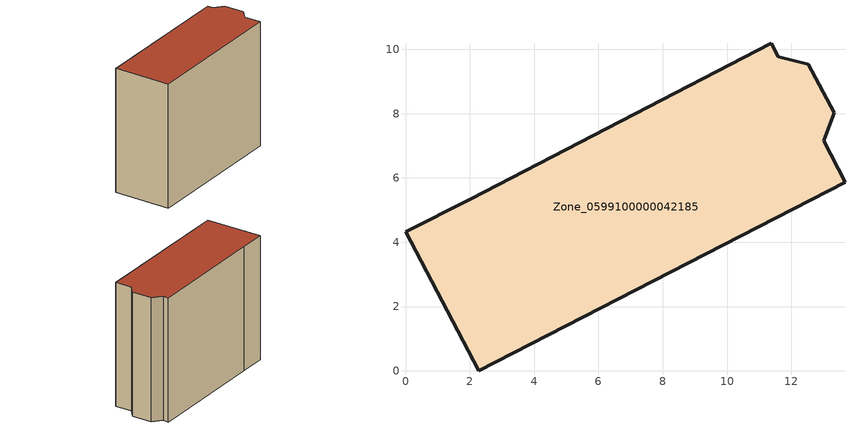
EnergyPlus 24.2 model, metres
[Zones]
Zone_0599100000042185
 floor ground (C_G): 2.01,5.34 11.38,10.2 11.6,9.76 12.53,9.54 13.34,8.02 13.01,7.16 13.67,5.86 2.28,0 0,4.32 z0
 wall outside (C_F): 2.28,0 13.67,5.86 13.01,7.16 13.34,8.02 12.53,9.54 11.6,9.76 11.38,10.2 2.01,5.34 0,4.32 2.28,0 z0:10.82
 roof outside (C_R): 11.38,10.2 2.01,5.34 0,4.32 2.28,0 13.67,5.86 13.01,7.16 13.34,8.02 12.53,9.54 11.6,9.76 z10.82
[BUILDING]
Pand.0599100000042185: North Axis=0; Terrain=City; Loads Convergence Tolerance Value=0.04; Temperature Convergence Tolerance Value=0.4; Solar Distribution=FullExterior; Maximum Number of Warmup Days=25; Minimum Number of Warmup Days=1
[Site:Location]
Rotterdam.The.Hague.AP_ZH_NLD Design_Conditions: Latitude=51.96; Longitude=4.45; Time Zone=1; Elevation=-4.5
[SITE:GROUNDTEMPERATURE:BUILDINGSURFACE]
18, 18, 18, 18, 18, 18, 18, 18, 18, 18, 18, 18
[MATERIAL] Thermal Absorptance=0.9; Solar Absorptance=0.7; Visible Absorptance=0.7
Name | Roughness | Thickness | Conductivity | Density | Specific Heat
G.TI.1946 | MediumSmooth | 0.15 | 1 | 540 | 1210
F.TI.1946 | Rough | 0.3 | 0.857143 | 1920 | 840
R.TI.1946 | MediumRough | 0.2 | 0.1 | 1500 | 1000
[CONSTRUCTION]
C_G: G.TI.1946
C_F: F.TI.1946
C_R: R.TI.1946
[ZONE]
Zone_0599100000042185: Type=1; Multiplier=1; Ceiling Height=Autocalculate; Volume=Autocalculate; Floor Area=autocalculate; Part of Total Floor Area=Yes
[ZONEINFILTRATION:DESIGNFLOWRATE]
Infil_Zone_0599100000042185: Zone or ZoneList or Space or SpaceList=Zone_0599100000042185; Schedule=AlwaysOn; Design Flow Rate Calculation Method=Flow/Area; Flow Rate per Floor Area=0.003; Constant Term Coefficient=1; Temperature Term Coefficient=0; Velocity Term Coefficient=0; Velocity Squared Term Coefficient=0
[HVACTEMPLATE:ZONE:IDEALLOADSAIRSYSTEM]
Zone_0599100000042185: Maximum Heating Supply Air Temperature=50; Minimum Cooling Supply Air Temperature=13; Maximum Heating Supply Air Humidity Ratio=0.0156; Minimum Cooling Supply Air Humidity Ratio=0.0077; Heating Limit=NoLimit; Cooling Limit=NoLimit; Dehumidification Control Type=ConstantSensibleHeatRatio; Cooling Sensible Heat Ratio=0.7; Dehumidification Setpoint=60; Humidification Control Type=None; Humidification Setpoint=30; Outdoor Air Method=None; Outdoor Air Flow Rate per Person=0.00944; Outdoor Air Flow Rate per Zone Floor Area=0; Outdoor Air Flow Rate per Zone=0; Demand Controlled Ventilation Type=None; Outdoor Air Economizer Type=NoEconomizer; Heat Recovery Type=None; Sensible Heat Recovery Effectiveness=0.7; Latent Heat Recovery Effectiveness=0.65
[ZONECONTROL:THERMOSTAT]
ThermostatControl_Zone_0599100000042185: Zone or ZoneList=Zone_0599100000042185; Control Type Schedule=DualSetpointControlType; Control 1=Thermostat_Zone_0599100000042185; Temperature Difference Between Cutout And Setpoint=0
[THERMOSTATSETPOINT:DUALSETPOINT]
Thermostat_Zone_0599100000042185: Heating Setpoint Temperature Schedule=HeatingSetpoint_Zone_0599100000042185; Cooling Setpoint Temperature Schedule=CoolingSetpoint_Zone_0599100000042185
[SCHEDULE:COMPACT]
HeatingSetpoint_Zone_0599100000042185: Through: 12/31, For: AllDays, Until: 24:00, 21
CoolingSetpoint_Zone_0599100000042185: Through: 12/31, For: AllDays, Until: 24:00, 24
DualSetpointControlType: Through: 12/31, For: AllDays, Until: 24:00, 4
AlwaysOn: Through: 12/31, For: AllDays, Until: 24:00, 1
